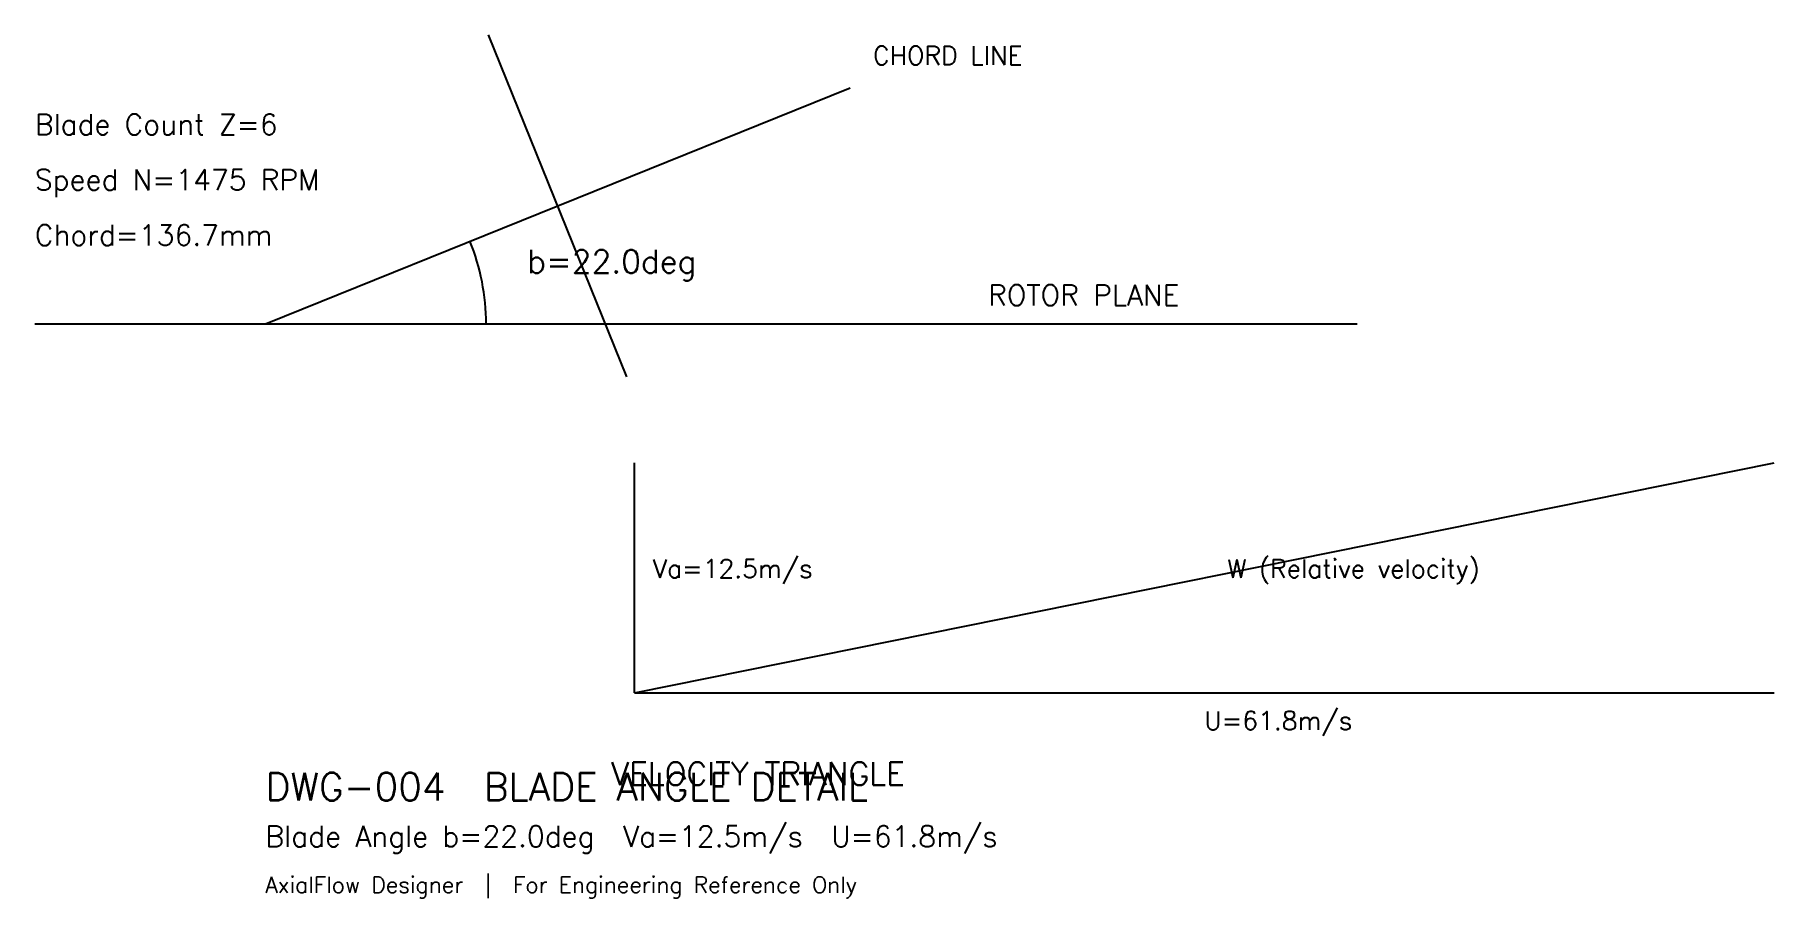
# Model space of a CAD drawing. Extents: x -50 to 327, y -125 to 63.
import ezdxf

# ---------------------------------------------------------------- set-up
doc = ezdxf.new("R2010")
doc.units = 0
for name, color, linetype in [('ANNOTATION', 3, 'Continuous'), ('BLADES', 5, 'Continuous'), ('CENTERLINE', 1, 'Continuous'), ('DIMENSIONS', 7, 'Continuous'), ('TITLE_BLOCK', 5, 'Continuous')]:
    doc.layers.add(name, color=color, linetype=linetype)
doc.styles.get("Standard").update_dxf_attribs({"font": 'simplex.shx'})

msp = doc.modelspace()

# ---------------------------------------------------------------- linework, layer by layer
at = {"layer": 'ANNOTATION'}
for q in [(80, -30.11), (327.12, -80)]:
    msp.add_line((80, -80), q, dxfattribs=at)
at = {"layer": 'BLADES'}
for p, q in [((0, 0), (126.75, 51.21)), ((80, -80), (327.12, -30.11))]:
    msp.add_line(p, q, dxfattribs=at)
at = {"layer": 'CENTERLINE'}
for p, q in [((78.36, -11.48), (48.39, 62.69)), ((-50, 0), (236.7, 0))]:
    msp.add_line(p, q, dxfattribs=at)
at = {"layer": 'DIMENSIONS'}
msp.add_arc((0, 0), 47.84, 0, 22, dxfattribs=at)

# ---------------------------------------------------------------- texts
at = {"layer": 'ANNOTATION'}
for s, height, p in [('Blade Count Z=6', 4.5, (-50, 41.01)), ('Speed N=1475 RPM', 4.5, (-50, 29.01)), ('Chord=136.7mm', 4.5, (-50, 17.01)), ('ROTOR PLANE', 4.5, (156.7, 4)), ('Va=12.5m/s', 4, (84, -55.05)), ('U=61.8m/s', 4, (203.56, -88)), ('Blade Angle b=22.0deg  Va=12.5m/s  U=61.8m/s', 4.5, (0, -113.35)), ('AxialFlow Designer  |  For Engineering Reference Only', 3.5, (0, -123.35))]:
    msp.add_text(s, height=height, dxfattribs=at).set_placement(p)
at = {"layer": 'BLADES'}
for s, p in [('CHORD LINE', (131.75, 56.21)), ('W (Relative velocity)', (208.56, -55.05))]:
    msp.add_text(s, height=4, dxfattribs=at).set_placement(p)
at = {"layer": 'DIMENSIONS'}
msp.add_text('b=22.0deg', height=5, dxfattribs=at).set_placement((56.78, 11.04))
at = {"layer": 'TITLE_BLOCK'}
for s, height, p in [('DWG-004  BLADE ANGLE DETAIL', 6, (0, -103.35)), ('VELOCITY TRIANGLE', 5, (75, -100))]:
    msp.add_text(s, height=height, dxfattribs=at).set_placement(p)

doc.saveas('drawing.dxf')
